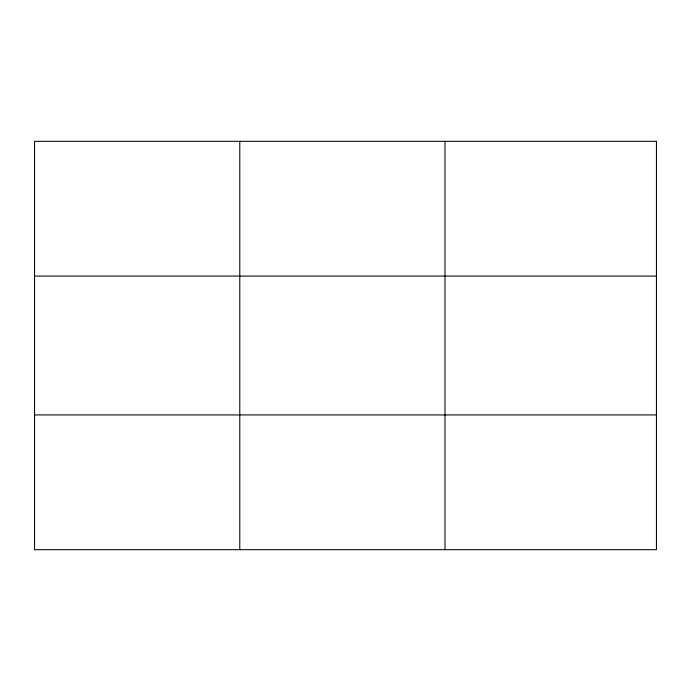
<?xml version="1.0" encoding="UTF-8"?>
<svg xmlns="http://www.w3.org/2000/svg" width="691" height="691" viewBox="0 0 691 691"><rect width="100%" height="100%" fill="white"/><g stroke="black" fill="none" stroke-linecap="round" stroke-linejoin="round"><path stroke-width="1.04" d="M239.777 549.682L239.777 141.318M445.004 549.682L445.004 141.318M34.55 276.08L656.45 276.08M34.55 414.92L656.45 414.92M656.45 141.318L656.45 549.682L34.55 549.682L34.55 141.318L656.45 141.318"/></g></svg>
